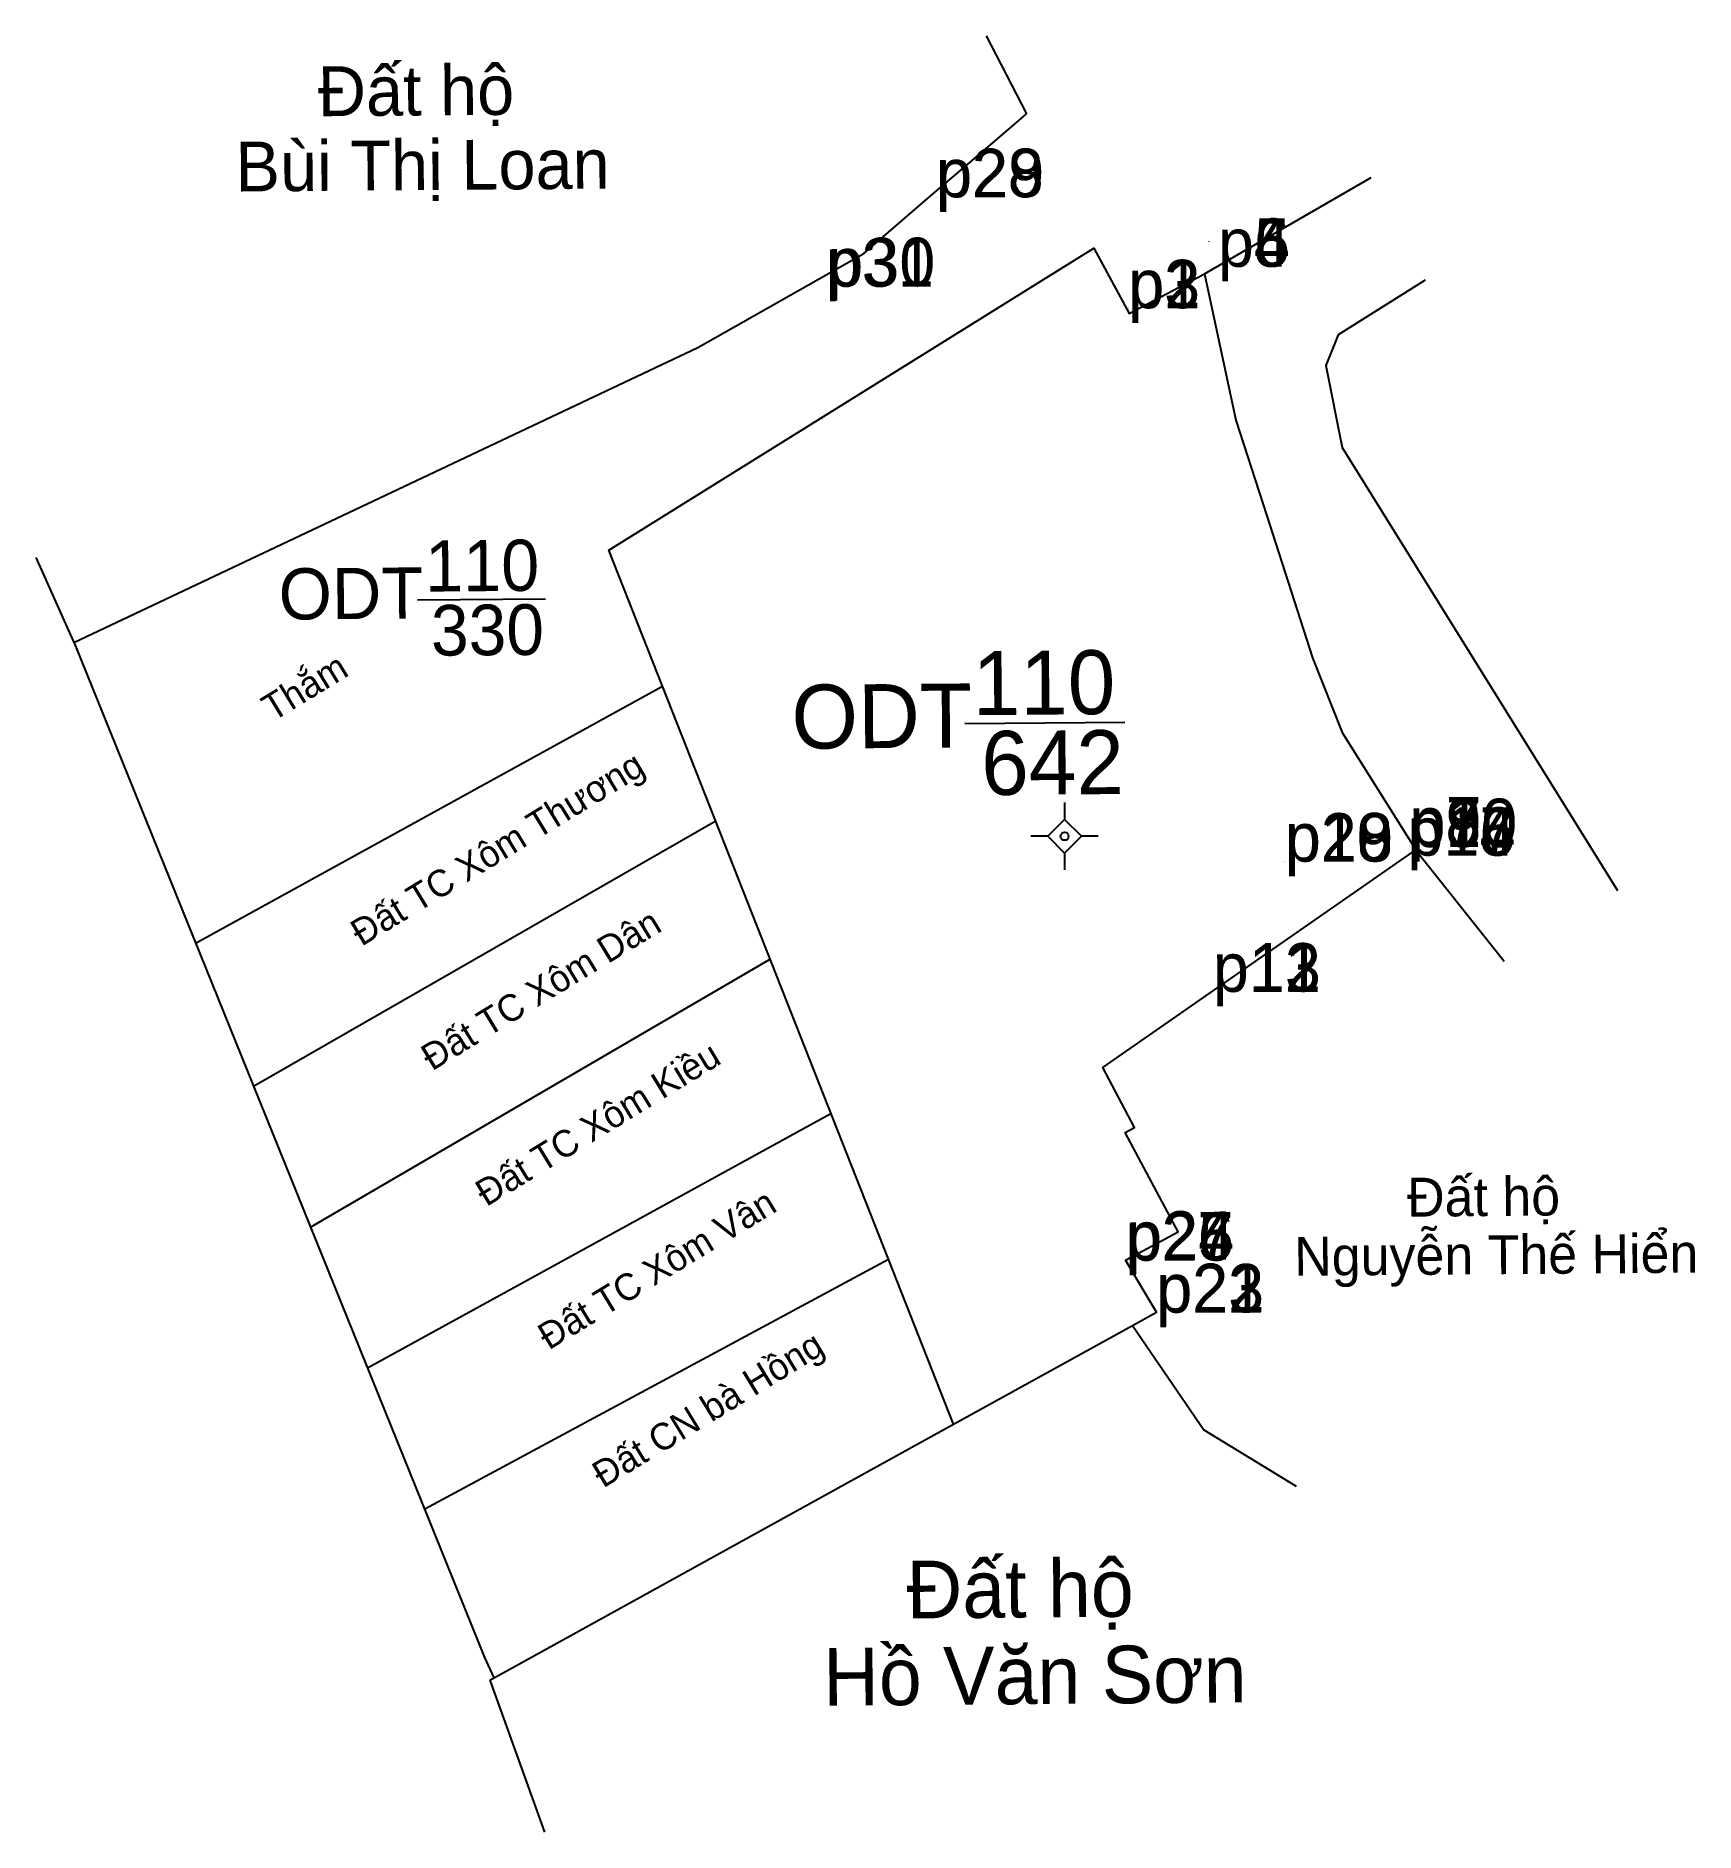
# Model space of a CAD drawing. Extents: x 551266 to 551796, y 1838645 to 1838768.
# Drawn here: x 551266.5 to 551328.1, y 1838692 to 1838758.8 of the extents above.
import ezdxf

# ---------------------------------------------------------------- set-up
doc = ezdxf.new("R2010")
doc.units = 0
for name, color, linetype in [('Level 10', 7, 'Continuous'), ('Level 11', 7, 'Continuous'), ('Level 12', 7, 'Continuous'), ('Level 16', 7, 'Continuous'), ('Level 20', 7, 'Continuous'), ('Level 23', 7, 'Continuous'), ('Level 7', 7, 'Continuous')]:
    doc.layers.add(name, color=color, linetype=linetype)

msp = doc.modelspace()

# ---------------------------------------------------------------- linework, layer by layer
at = {"layer": 'Level 10'}
for p, q in [((551301.786, 1838758.779), (551303.29, 1838755.88)), ((551309.905, 1838749.94), (551316.098, 1838753.521)), ((551317.753, 1838728.537), (551317.77, 1838728.51)), ((551300.572, 1838707.193), (551307.229, 1838710.864)), ((551283.34, 1838697.69), (551300.572, 1838707.193)), ((551283.34, 1838697.69), (551283.34, 1838697.69))]:
    msp.add_line(p, q, dxfattribs=at)
for points in [[(551300.572, 1838707.193), (551298.154, 1838713.323), (551295.75, 1838719.423), (551289.759, 1838734.616), (551287.767, 1838739.668), (551305.782, 1838750.887), (551307.106, 1838748.462), (551309.905, 1838749.94)], [(551309.905, 1838749.94), (551311.07, 1838744.5), (551312.213, 1838740.945), (551313.91, 1838735.67), (551315.02, 1838732.9), (551316.688, 1838730.238), (551317.753, 1838728.537)], [(551307.229, 1838710.864), (551308.115, 1838711.352), (551306.966, 1838713.292), (551308.922, 1838714.339), (551306.95, 1838718.03), (551307.296, 1838718.215), (551306.119, 1838720.446), (551317.753, 1838728.537)]]:
    msp.add_lwpolyline(points, dxfattribs=at)
at = {"layer": 'Level 11'}
for p, q in [((551304.7, 1838730.29), (551304.7, 1838729.665)), ((551304.7, 1838729.665), (551304.075, 1838729.04)), ((551305.325, 1838729.04), (551304.7, 1838729.665)), ((551304.075, 1838729.04), (551303.45, 1838729.04)), ((551304.075, 1838729.04), (551304.7, 1838728.415)), ((551304.7, 1838728.415), (551305.325, 1838729.04)), ((551305.95, 1838729.04), (551305.325, 1838729.04)), ((551304.7, 1838728.415), (551304.7, 1838727.79))]:
    msp.add_line(p, q, dxfattribs=at)
msp.add_circle((551304.7, 1838729.04), 0.15, dxfattribs=at)
at = {"layer": 'Level 16'}
msp.add_line((551317.77, 1838728.51), (551321.038, 1838724.403), dxfattribs=at)
for points in [[(551267.883, 1838736.241), (551291.068, 1838747.198), (551297.24, 1838750.7), (551299.685, 1838752.794), (551301.517, 1838754.362), (551302.919, 1838755.562), (551303.092, 1838755.711), (551303.29, 1838755.88)], [(551318.104, 1838749.698), (551314.87, 1838747.67), (551314.41, 1838746.53), (551315.02, 1838743.49), (551325.252, 1838727.021)], [(551307.229, 1838710.864), (551309.87, 1838706.99), (551313.31, 1838704.89)]]:
    msp.add_lwpolyline(points, dxfattribs=at)
at = {"layer": 'Level 20'}
for p, q in [((551310.062, 1838751.139), (551310.065, 1838751.125)), ((551266.471, 1838739.399), (551267.883, 1838736.241)), ((551280.649, 1838737.829), (551285.404, 1838737.866)), ((551267.883, 1838736.241), (551267.915, 1838736.163)), ((551267.915, 1838736.163), (551274.554, 1838719.752)), ((551272.43, 1838725.084), (551289.759, 1838734.616)), ((551289.759, 1838734.616), (551289.788, 1838734.633)), ((551300.993, 1838733.236), (551306.936, 1838733.283)), ((551274.554, 1838719.752), (551291.71, 1838729.596)), ((551276.675, 1838714.518), (551293.732, 1838724.461)), ((551274.553, 1838719.751), (551274.554, 1838719.752)), ((551274.554, 1838719.752), (551283.142, 1838698.522)), ((551295.75, 1838719.423), (551295.754, 1838719.425)), ((551278.797, 1838709.285), (551296.019, 1838718.739)), ((551280.919, 1838704.052), (551298.154, 1838713.323)), ((551283.142, 1838698.522), (551283.484, 1838697.769))]:
    msp.add_line(p, q, dxfattribs=at)
at = {"layer": 'Level 23'}
msp.add_line((551283.34, 1838697.69), (551285.37, 1838692.04), dxfattribs=at)
at = {"layer": 'Level 7'}
for p, q in [((551299.912, 1838752.788), (551299.912, 1838752.788)), ((551299.929, 1838752.784), (551299.929, 1838752.784)), ((551310.397, 1838750.203), (551310.397, 1838750.203)), ((551310.397, 1838750.2), (551310.397, 1838750.2)), ((551310.405, 1838750.198), (551310.405, 1838750.198)), ((551295.82, 1838749.464), (551295.82, 1838749.464)), ((551295.877, 1838749.478), (551295.877, 1838749.478)), ((551307.062, 1838748.664), (551307.062, 1838748.664)), ((551307.07, 1838748.662), (551307.07, 1838748.662)), ((551307.072, 1838748.674), (551307.072, 1838748.674)), ((551317.513, 1838728.638), (551317.513, 1838728.638)), ((551317.514, 1838728.637), (551317.514, 1838728.637)), ((551317.516, 1838728.644), (551317.516, 1838728.644)), ((551317.523, 1838728.695), (551317.523, 1838728.695)), ((551312.878, 1838728.102), (551312.878, 1838728.102)), ((551312.882, 1838728.112), (551312.882, 1838728.112)), ((551312.894, 1838728.104), (551312.894, 1838728.104)), ((551317.443, 1838728.321), (551317.443, 1838728.321)), ((551317.444, 1838728.324), (551317.444, 1838728.324)), ((551317.444, 1838728.315), (551317.444, 1838728.315)), ((551317.445, 1838728.321), (551317.445, 1838728.321)), ((551310.207, 1838723.27), (551310.207, 1838723.27)), ((551310.209, 1838723.265), (551310.209, 1838723.265)), ((551310.211, 1838723.269), (551310.211, 1838723.269)), ((551306.961, 1838713.275), (551306.961, 1838713.275)), ((551306.966, 1838713.274), (551306.966, 1838713.274)), ((551306.976, 1838713.275), (551306.976, 1838713.275)), ((551306.994, 1838713.307), (551306.994, 1838713.307)), ((551308.096, 1838711.342), (551308.096, 1838711.342)), ((551308.1, 1838711.349), (551308.1, 1838711.349)), ((551308.107, 1838711.356), (551308.107, 1838711.356))]:
    msp.add_line(p, q, dxfattribs=at)

# ---------------------------------------------------------------- texts
at = {"layer": 'Level 12'}
for s, p in [('p28', (551299.91, 1838752.79)), ('p29', (551299.93, 1838752.78)), ('p6', (551310.4, 1838750.2)), ('p4', (551310.4, 1838750.2)), ('p5', (551310.4, 1838750.2)), ('p31', (551295.82, 1838749.46)), ('p30', (551295.88, 1838749.48)), ('p3', (551307.06, 1838748.66)), ('p2', (551307.07, 1838748.66)), ('p1', (551307.07, 1838748.67)), ('p8', (551317.51, 1838728.64)), ('p10', (551317.51, 1838728.64)), ('p7', (551317.52, 1838728.7)), ('p9', (551317.52, 1838728.64)), ('p19', (551312.88, 1838728.11)), ('p20', (551312.88, 1838728.1)), ('p18', (551312.89, 1838728.1)), ('p16', (551317.44, 1838728.32)), ('p14', (551317.44, 1838728.32)), ('p15', (551317.44, 1838728.32)), ('p17', (551317.44, 1838728.32)), ('p12', (551310.21, 1838723.27)), ('p13', (551310.21, 1838723.27)), ('p11', (551310.21, 1838723.26)), ('p27', (551306.96, 1838713.28)), ('p26', (551306.97, 1838713.27)), ('p25', (551306.98, 1838713.28)), ('p24', (551306.99, 1838713.31)), ('p23', (551308.1, 1838711.35)), ('p22', (551308.1, 1838711.34)), ('p21', (551308.11, 1838711.36))]:
    msp.add_text(s, height=1.8, dxfattribs=at).set_placement(p)
at = {"layer": 'Level 20'}
for s, height, rotation, p in [('Đất hộ', 1.8519, 0.45683, (551276.956, 1838755.793)), ('Bùi Thị Loan', 1.85192, 0.45683, (551273.895, 1838752.996)), ('110', 1.9018, 0.45683, (551280.94, 1838738.13)), ('ODT', 1.9018, 0.45683, (551275.5, 1838737.09)), ('330', 1.8822, 0.45683, (551281.16, 1838735.75)), ('110', 2.3773, 0.45683, (551301.29, 1838733.54)), ('Thắm', 0.9907, 31.39776, (551275.27, 1838733.28)), ('ODT', 2.3773, 0.45683, (551294.56, 1838732.29)), ('642', 2.3773, 0.45683, (551301.61, 1838730.57)), ('Đất TC Xôm Thương', 0.99072, 31.39776, (551278.57, 1838724.93)), ('Đất TC Xôm Dân', 0.99072, 31.39776, (551281.19, 1838720.3)), ('Đất TC Xôm Kiều', 0.99072, 31.39776, (551283.21, 1838715.26)), ('Đất hộ', 1.443, 0.45683, (551317.435, 1838714.905)), ('Đất TC Xôm Vân', 0.99072, 31.39776, (551285.53, 1838709.93)), ('Nguyễn Thế Hiển', 1.44304, 0.45683, (551313.241, 1838712.708)), ('Đất CN bà Hồng', 0.99072, 31.39776, (551287.55, 1838704.8)), ('Đất hộ', 2.1421, 0.45683, (551298.837, 1838699.978)), ('Hồ Văn Sơn', 2.1421, 0.45683, (551295.738, 1838696.734))]:
    msp.add_text(s, height=height, rotation=rotation, dxfattribs=at).set_placement(p)

doc.saveas('drawing.dxf')
